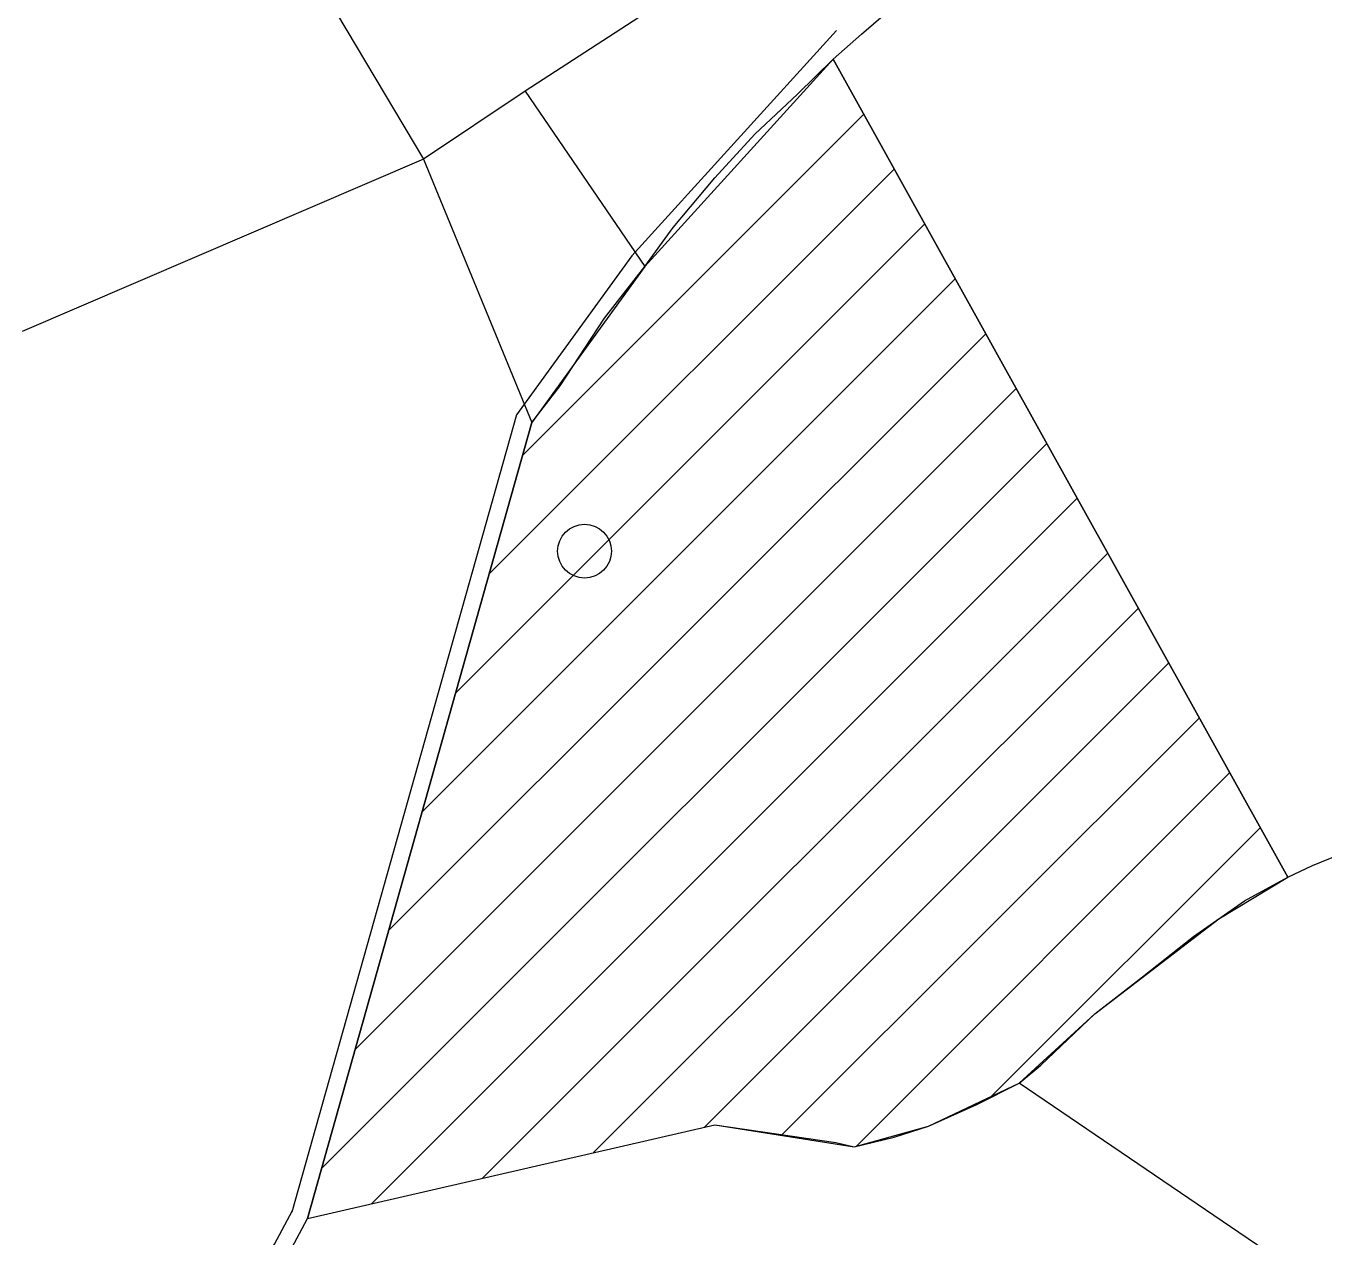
# Model space of a CAD drawing. Header units: millimetres. Extents: x 150192 to 154662, y -198734 to -196104.
# Drawn here: x 152225 to 152493.7, y -197645 to -197394.2 of the extents above; entities that cross this region are included whole.
import ezdxf

# ---------------------------------------------------------------- set-up
doc = ezdxf.new("R2010")
doc.units = ezdxf.units.MM
doc.layers.add('2', color=7, linetype='Continuous')
doc.layers.add('CVL_CUADCON_LIN', color=8, linetype='Continuous')

msp = doc.modelspace()

# ---------------------------------------------------------------- hatches: boundary and pattern name
at = {"layer": 'CVL_CUADCON_LIN', "ltscale": 0.5}
h = msp.add_hatch(dxfattribs=at)
h.set_pattern_fill('ANSI31', color=1, scale=100, style=0)
h.set_pattern_definition([(45, (-455075.35, -1520937.988), (-8.83883476, 8.83883476), [])])
h.paths.add_polyline_path([(152283.29513, -197641.16463), (152367.63013, -197621.76163), (152396.46213, -197626.35163), (152411.83013, -197622.03763), (152430.62713, -197613.15063), (152446.24913, -197598.79663), (152471.96663, -197579.10963), (152486.25513, -197570.47463), (152392.12113, -197401.13363), (152353.13213, -197444.07263), (152329.76513, -197476.34263)])

# ---------------------------------------------------------------- linework, layer by layer
at = {"layer": '2', "color": 1, "linetype": 'Continuous'}
for p, q in [((152272.34413, -197362.94363), (152307.27813, -197421.80663)), ((152392.12113, -197401.13363), (152486.25513, -197570.47463)), ((152328.36113, -197407.70963), (152307.27813, -197421.80663)), ((152328.36113, -197407.70963), (152353.13213, -197444.07263)), ((152307.27813, -197421.80663), (152224.21513, -197457.47863)), ((152307.27813, -197421.80663), (152329.76513, -197476.34263)), ((152283.29513, -197641.16463), (152329.76513, -197476.34263)), ((152483.21513, -197648.89163), (152430.62713, -197613.15063))]:
    msp.add_line(p, q, dxfattribs=at)
for points in [[(152331.64813, -197252.39863), (152351.85713, -197392.47063), (152328.36113, -197407.70963)], [(152392.12113, -197401.13363), (152397.96313, -197395.92563), (152408.37713, -197386.90663), (152423.87213, -197375.72963)], [(152353.13213, -197444.07263), (152358.97413, -197435.94063), (152367.61013, -197425.65063), (152375.86513, -197416.63063), (152384.75513, -197408.37363), (152392.12113, -197401.13363)], [(152329.76513, -197476.34263), (152335.60713, -197468.72063), (152344.75013, -197454.74463), (152353.13213, -197444.07263)], [(152486.25513, -197570.47463), (152491.33513, -197568.06263), (152497.30513, -197565.65063), (152505.30613, -197562.98563), (152508.73513, -197562.22463), (152510.38613, -197553.45563), (152510.25713, -197533.37463), (152508.85613, -197495.62563), (152543.65513, -197472.25763)], [(152430.62713, -197613.15063), (152435.07313, -197609.46763), (152446.24913, -197598.79663), (152456.15513, -197591.17563), (152466.69613, -197582.79263), (152477.23713, -197575.42663), (152486.25513, -197570.47463)], [(152283.29513, -197641.16463), (152367.63013, -197621.76163), (152392.65213, -197625.45963), (152396.46213, -197626.35163), (152404.71813, -197624.32263), (152411.83013, -197622.03763), (152421.86413, -197617.59463), (152430.62713, -197613.15063)], [(152260.42963, -197668.03329), (152263.5491, -197663.87195), (152269.82901, -197656.58528), (152276.47442, -197646.48779), (152280.20966, -197639.51239)], [(152263.23013, -197670.13263), (152266.27813, -197666.06663), (152272.62813, -197658.69863), (152279.48513, -197648.27963), (152283.29513, -197641.16463)]]:
    msp.add_lwpolyline(points, dxfattribs=at)
at = {"layer": 'CVL_CUADCON_LIN', "color": 1, "ltscale": 0.5, "flags": 128}
msp.add_lwpolyline([(152392.80975, -197395.16872), (152350.41082, -197441.86311), (152326.56532, -197474.79392), (152280.02983, -197639.84821)], dxfattribs=at)
msp.add_lwpolyline([(152283.29513, -197641.16463), (152367.63013, -197621.76163), (152396.46213, -197626.35163), (152411.83013, -197622.03763), (152430.62713, -197613.15063), (152446.24913, -197598.79663), (152471.96663, -197579.10963), (152486.25513, -197570.47463), (152392.12113, -197401.13363), (152353.13213, -197444.07263), (152329.76513, -197476.34263)], close=True, dxfattribs=at)
at = {"layer": 'CVL_CUADCON_LIN', "color": 1, "ltscale": 0.5}
msp.add_circle((152340.65013, -197502.98763), 5.56802, dxfattribs=at)

doc.saveas('drawing.dxf')
